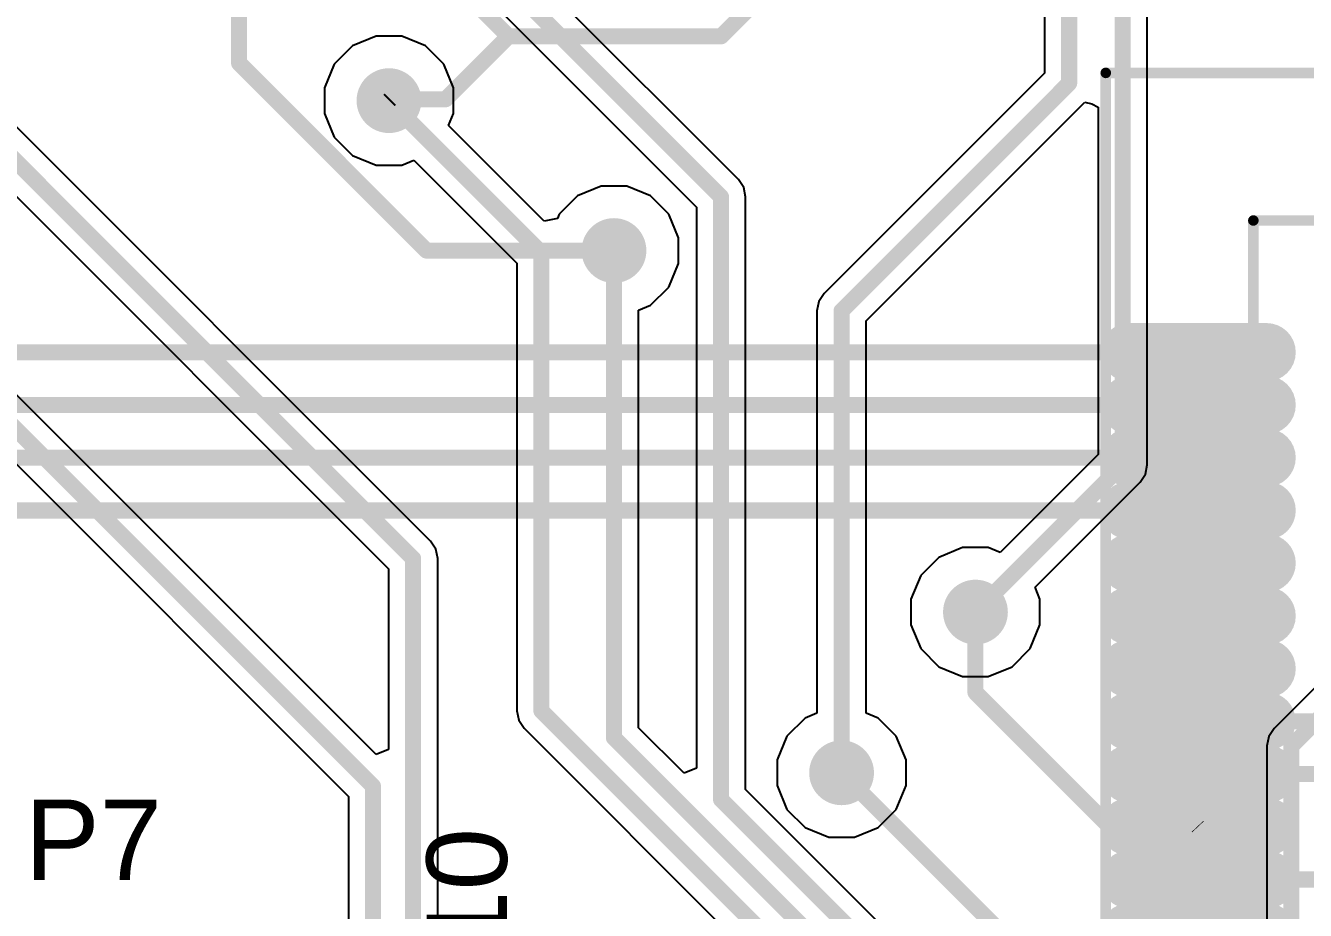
# Model space of a CAD drawing. Header units: millimetres. Extents: x -0.02 to 3.95, y -0.02 to 3.95.
# Drawn here: x 0.3103 to 0.7882, y 2.1386 to 2.469 of the extents above; entities that cross this region are included whole.
import ezdxf

# ---------------------------------------------------------------- set-up
doc = ezdxf.new("R2010")
doc.units = ezdxf.units.MM
doc.header["$MEASUREMENT"] = 0
for name, color, linetype in [('BottomLayer', 5, 'Continuous'), ('InternalPlane1', 76, 'Continuous'), ('InternalPlane2', 16, 'Continuous'), ('Mechanical13', 56, 'Continuous'), ('Mechanical15', 56, 'Continuous'), ('TopLayer', 1, 'Continuous'), ('TopOverlay', 2, 'Continuous'), ('TopPaste', 8, 'Continuous'), ('TopSolder', 216, 'Continuous'), ('ViaHoleLayer', 16, 'Continuous')]:
    doc.layers.add(name, color=color, linetype=linetype)
doc.styles.add('Arial', font='', dxfattribs={"height": 0.2})
doc.styles.get('Arial').set_extended_font_data('Arial')

# ---------------------------------------------------------------- blocks, each defined once
blk = doc.blocks.new('MSP430FR59941PN_68')
at = {"layer": 'TopLayer'}
h = blk.add_hatch(color=1, dxfattribs=at)
edge = h.paths.add_edge_path()
edge.add_arc((-0.18701, -0.28248), 0.00492, 180, 360)
edge.add_line((-0.18209, -0.28248), (-0.18209, -0.2313))
edge.add_arc((-0.18701, -0.2313), 0.00492, 0, 180)
edge.add_line((-0.19193, -0.2313), (-0.19193, -0.28248))
h = blk.add_hatch(color=1, dxfattribs=at)
edge = h.paths.add_edge_path()
edge.add_arc((-0.16732, -0.28248), 0.00492, 180, 360)
edge.add_line((-0.1624, -0.28248), (-0.1624, -0.2313))
edge.add_arc((-0.16732, -0.2313), 0.00492, 0, 180)
edge.add_line((-0.17224, -0.2313), (-0.17224, -0.28248))
h = blk.add_hatch(color=1, dxfattribs=at)
edge = h.paths.add_edge_path()
edge.add_arc((-0.14764, -0.28248), 0.00492, 180, 360)
edge.add_line((-0.14272, -0.28248), (-0.14272, -0.2313))
edge.add_arc((-0.14764, -0.2313), 0.00492, 0, 180)
edge.add_line((-0.15256, -0.2313), (-0.15256, -0.28248))
h = blk.add_hatch(color=1, dxfattribs=at)
edge = h.paths.add_edge_path()
edge.add_arc((-0.12795, -0.28248), 0.00492, 180, 360)
edge.add_line((-0.12303, -0.28248), (-0.12303, -0.2313))
edge.add_arc((-0.12795, -0.2313), 0.00492, 0, 180)
edge.add_line((-0.13287, -0.2313), (-0.13287, -0.28248))
h = blk.add_hatch(color=1, dxfattribs=at)
edge = h.paths.add_edge_path()
edge.add_arc((-0.10827, -0.28248), 0.00492, 180, 360)
edge.add_line((-0.10335, -0.28248), (-0.10335, -0.2313))
edge.add_arc((-0.10827, -0.2313), 0.00492, 0, 180)
edge.add_line((-0.11319, -0.2313), (-0.11319, -0.28248))
h = blk.add_hatch(color=1, dxfattribs=at)
edge = h.paths.add_edge_path()
edge.add_arc((-0.08858, -0.28248), 0.00492, 180, 360)
edge.add_line((-0.08366, -0.28248), (-0.08366, -0.2313))
edge.add_arc((-0.08858, -0.2313), 0.00492, 0, 180)
edge.add_line((-0.0935, -0.2313), (-0.0935, -0.28248))
h = blk.add_hatch(color=1, dxfattribs=at)
edge = h.paths.add_edge_path()
edge.add_arc((-0.0689, -0.28248), 0.00492, 180, 360)
edge.add_line((-0.06398, -0.28248), (-0.06398, -0.2313))
edge.add_arc((-0.0689, -0.2313), 0.00492, 0, 180)
edge.add_line((-0.07382, -0.2313), (-0.07382, -0.28248))
h = blk.add_hatch(color=1, dxfattribs=at)
edge = h.paths.add_edge_path()
edge.add_arc((-0.04921, -0.28248), 0.00492, 180, 360)
edge.add_line((-0.04429, -0.28248), (-0.04429, -0.2313))
edge.add_arc((-0.04921, -0.2313), 0.00492, 0, 180)
edge.add_line((-0.05413, -0.2313), (-0.05413, -0.28248))
h = blk.add_hatch(color=1, dxfattribs=at)
edge = h.paths.add_edge_path()
edge.add_arc((-0.02953, -0.28248), 0.00492, 180, 360)
edge.add_line((-0.02461, -0.28248), (-0.02461, -0.2313))
edge.add_arc((-0.02953, -0.2313), 0.00492, 0, 180)
edge.add_line((-0.03445, -0.2313), (-0.03445, -0.28248))
h = blk.add_hatch(color=1, dxfattribs=at)
edge = h.paths.add_edge_path()
edge.add_arc((-0.00984, -0.28248), 0.00492, 180, 360)
edge.add_line((-0.00492, -0.28248), (-0.00492, -0.2313))
edge.add_arc((-0.00984, -0.2313), 0.00492, 0, 180)
edge.add_line((-0.01476, -0.2313), (-0.01476, -0.28248))
h = blk.add_hatch(color=1, dxfattribs=at)
edge = h.paths.add_edge_path()
edge.add_arc((0.00984, -0.28248), 0.00492, 180, 360)
edge.add_line((0.01476, -0.28248), (0.01476, -0.2313))
edge.add_arc((0.00984, -0.2313), 0.00492, 0, 180)
edge.add_line((0.00492, -0.2313), (0.00492, -0.28248))
at = {"layer": 'TopPaste'}
h = blk.add_hatch(color=8, dxfattribs=at)
edge = h.paths.add_edge_path()
edge.add_arc((-0.18701, -0.28248), 0.00492, 180, 360)
edge.add_line((-0.18209, -0.28248), (-0.18209, -0.2313))
edge.add_arc((-0.18701, -0.2313), 0.00492, 0, 180)
edge.add_line((-0.19193, -0.2313), (-0.19193, -0.28248))
h = blk.add_hatch(color=8, dxfattribs=at)
edge = h.paths.add_edge_path()
edge.add_arc((-0.16732, -0.28248), 0.00492, 180, 360)
edge.add_line((-0.1624, -0.28248), (-0.1624, -0.2313))
edge.add_arc((-0.16732, -0.2313), 0.00492, 0, 180)
edge.add_line((-0.17224, -0.2313), (-0.17224, -0.28248))
h = blk.add_hatch(color=8, dxfattribs=at)
edge = h.paths.add_edge_path()
edge.add_arc((-0.14764, -0.28248), 0.00492, 180, 360)
edge.add_line((-0.14272, -0.28248), (-0.14272, -0.2313))
edge.add_arc((-0.14764, -0.2313), 0.00492, 0, 180)
edge.add_line((-0.15256, -0.2313), (-0.15256, -0.28248))
h = blk.add_hatch(color=8, dxfattribs=at)
edge = h.paths.add_edge_path()
edge.add_arc((-0.12795, -0.28248), 0.00492, 180, 360)
edge.add_line((-0.12303, -0.28248), (-0.12303, -0.2313))
edge.add_arc((-0.12795, -0.2313), 0.00492, 0, 180)
edge.add_line((-0.13287, -0.2313), (-0.13287, -0.28248))
h = blk.add_hatch(color=8, dxfattribs=at)
edge = h.paths.add_edge_path()
edge.add_arc((-0.10827, -0.28248), 0.00492, 180, 360)
edge.add_line((-0.10335, -0.28248), (-0.10335, -0.2313))
edge.add_arc((-0.10827, -0.2313), 0.00492, 0, 180)
edge.add_line((-0.11319, -0.2313), (-0.11319, -0.28248))
h = blk.add_hatch(color=8, dxfattribs=at)
edge = h.paths.add_edge_path()
edge.add_arc((-0.08858, -0.28248), 0.00492, 180, 360)
edge.add_line((-0.08366, -0.28248), (-0.08366, -0.2313))
edge.add_arc((-0.08858, -0.2313), 0.00492, 0, 180)
edge.add_line((-0.0935, -0.2313), (-0.0935, -0.28248))
h = blk.add_hatch(color=8, dxfattribs=at)
edge = h.paths.add_edge_path()
edge.add_arc((-0.0689, -0.28248), 0.00492, 180, 360)
edge.add_line((-0.06398, -0.28248), (-0.06398, -0.2313))
edge.add_arc((-0.0689, -0.2313), 0.00492, 0, 180)
edge.add_line((-0.07382, -0.2313), (-0.07382, -0.28248))
h = blk.add_hatch(color=8, dxfattribs=at)
edge = h.paths.add_edge_path()
edge.add_arc((-0.04921, -0.28248), 0.00492, 180, 360)
edge.add_line((-0.04429, -0.28248), (-0.04429, -0.2313))
edge.add_arc((-0.04921, -0.2313), 0.00492, 0, 180)
edge.add_line((-0.05413, -0.2313), (-0.05413, -0.28248))
h = blk.add_hatch(color=8, dxfattribs=at)
edge = h.paths.add_edge_path()
edge.add_arc((-0.02953, -0.28248), 0.00492, 180, 360)
edge.add_line((-0.02461, -0.28248), (-0.02461, -0.2313))
edge.add_arc((-0.02953, -0.2313), 0.00492, 0, 180)
edge.add_line((-0.03445, -0.2313), (-0.03445, -0.28248))
h = blk.add_hatch(color=8, dxfattribs=at)
edge = h.paths.add_edge_path()
edge.add_arc((-0.00984, -0.28248), 0.00492, 180, 360)
edge.add_line((-0.00492, -0.28248), (-0.00492, -0.2313))
edge.add_arc((-0.00984, -0.2313), 0.00492, 0, 180)
edge.add_line((-0.01476, -0.2313), (-0.01476, -0.28248))
h = blk.add_hatch(color=8, dxfattribs=at)
edge = h.paths.add_edge_path()
edge.add_arc((0.00984, -0.28248), 0.00492, 180, 360)
edge.add_line((0.01476, -0.28248), (0.01476, -0.2313))
edge.add_arc((0.00984, -0.2313), 0.00492, 0, 180)
edge.add_line((0.00492, -0.2313), (0.00492, -0.28248))
at = {"layer": 'TopSolder'}
h = blk.add_hatch(color=216, dxfattribs=at)
edge = h.paths.add_edge_path()
edge.add_arc((-0.18701, -0.28248), 0.01092, 180, 360)
edge.add_line((-0.17609, -0.28248), (-0.17609, -0.2313))
edge.add_arc((-0.18701, -0.2313), 0.01092, 0, 180)
edge.add_line((-0.19793, -0.2313), (-0.19793, -0.28248))
h = blk.add_hatch(color=216, dxfattribs=at)
edge = h.paths.add_edge_path()
edge.add_arc((-0.16732, -0.28248), 0.01092, 180, 360)
edge.add_line((-0.1564, -0.28248), (-0.1564, -0.2313))
edge.add_arc((-0.16732, -0.2313), 0.01092, 0, 180)
edge.add_line((-0.17824, -0.2313), (-0.17824, -0.28248))
h = blk.add_hatch(color=216, dxfattribs=at)
edge = h.paths.add_edge_path()
edge.add_arc((-0.14764, -0.28248), 0.01092, 180, 360)
edge.add_line((-0.13672, -0.28248), (-0.13672, -0.2313))
edge.add_arc((-0.14764, -0.2313), 0.01092, 0, 180)
edge.add_line((-0.15856, -0.2313), (-0.15856, -0.28248))
h = blk.add_hatch(color=216, dxfattribs=at)
edge = h.paths.add_edge_path()
edge.add_arc((-0.12795, -0.28248), 0.01092, 180, 360)
edge.add_line((-0.11703, -0.28248), (-0.11703, -0.2313))
edge.add_arc((-0.12795, -0.2313), 0.01092, 0, 180)
edge.add_line((-0.13887, -0.2313), (-0.13887, -0.28248))
h = blk.add_hatch(color=216, dxfattribs=at)
edge = h.paths.add_edge_path()
edge.add_arc((-0.10827, -0.28248), 0.01092, 180, 360)
edge.add_line((-0.09735, -0.28248), (-0.09735, -0.2313))
edge.add_arc((-0.10827, -0.2313), 0.01092, 0, 180)
edge.add_line((-0.11919, -0.2313), (-0.11919, -0.28248))
h = blk.add_hatch(color=216, dxfattribs=at)
edge = h.paths.add_edge_path()
edge.add_arc((-0.08858, -0.28248), 0.01092, 180, 360)
edge.add_line((-0.07766, -0.28248), (-0.07766, -0.2313))
edge.add_arc((-0.08858, -0.2313), 0.01092, 0, 180)
edge.add_line((-0.0995, -0.2313), (-0.0995, -0.28248))
h = blk.add_hatch(color=216, dxfattribs=at)
edge = h.paths.add_edge_path()
edge.add_arc((-0.0689, -0.28248), 0.01092, 180, 360)
edge.add_line((-0.05798, -0.28248), (-0.05798, -0.2313))
edge.add_arc((-0.0689, -0.2313), 0.01092, 0, 180)
edge.add_line((-0.07982, -0.2313), (-0.07982, -0.28248))
h = blk.add_hatch(color=216, dxfattribs=at)
edge = h.paths.add_edge_path()
edge.add_arc((-0.04921, -0.28248), 0.01092, 180, 360)
edge.add_line((-0.03829, -0.28248), (-0.03829, -0.2313))
edge.add_arc((-0.04921, -0.2313), 0.01092, 0, 180)
edge.add_line((-0.06013, -0.2313), (-0.06013, -0.28248))
h = blk.add_hatch(color=216, dxfattribs=at)
edge = h.paths.add_edge_path()
edge.add_arc((-0.02953, -0.28248), 0.01092, 180, 360)
edge.add_line((-0.01861, -0.28248), (-0.01861, -0.2313))
edge.add_arc((-0.02953, -0.2313), 0.01092, 0, 180)
edge.add_line((-0.04045, -0.2313), (-0.04045, -0.28248))
h = blk.add_hatch(color=216, dxfattribs=at)
edge = h.paths.add_edge_path()
edge.add_arc((-0.00984, -0.28248), 0.01092, 180, 360)
edge.add_line((0.00108, -0.28248), (0.00108, -0.2313))
edge.add_arc((-0.00984, -0.2313), 0.01092, 0, 180)
edge.add_line((-0.02076, -0.2313), (-0.02076, -0.28248))
h = blk.add_hatch(color=216, dxfattribs=at)
edge = h.paths.add_edge_path()
edge.add_arc((0.00984, -0.28248), 0.01092, 180, 360)
edge.add_line((0.02076, -0.28248), (0.02076, -0.2313))
edge.add_arc((0.00984, -0.2313), 0.01092, 0, 180)
edge.add_line((-0.00108, -0.2313), (-0.00108, -0.28248))
h = blk.add_hatch(color=216, dxfattribs=at)
edge = h.paths.add_edge_path()
edge.add_arc((0.02953, -0.28248), 0.01092, 180, 360)
edge.add_line((0.04045, -0.28248), (0.04045, -0.2313))
edge.add_arc((0.02953, -0.2313), 0.01092, 0, 180)
edge.add_line((0.01861, -0.2313), (0.01861, -0.28248))
at = {"layer": 'Mechanical13', "const_width": 0.00394}
for points in [[(-0.23622, -0.23622), (-0.23622, 0.23622)], [(0.23622, -0.23622), (-0.23622, -0.23622)]]:
    blk.add_lwpolyline(points, dxfattribs=at)
at = {"layer": 'Mechanical13', "const_width": 0.00197}
blk.add_lwpolyline([(-0.2372, -0.23622, 1), (-0.23524, -0.23622, 1)], format="xyb", close=True, dxfattribs=at)
blk.add_lwpolyline([(-0.2372, -0.23622, 1), (-0.23524, -0.23622, 1)], format="xyb", close=True, dxfattribs=at)
at = {"layer": 'Mechanical15', "const_width": 0.00394}
for points in [[(-0.29134, -0.29134), (-0.29134, 0.29134)], [(0.29134, -0.29134), (-0.29134, -0.29134)]]:
    blk.add_lwpolyline(points, dxfattribs=at)
at = {"layer": 'Mechanical15', "const_width": 0.00197}
blk.add_lwpolyline([(-0.29232, -0.29134, 1), (-0.29035, -0.29134, 1)], format="xyb", close=True, dxfattribs=at)
blk.add_lwpolyline([(-0.29232, -0.29134, 1), (-0.29035, -0.29134, 1)], format="xyb", close=True, dxfattribs=at)

msp = doc.modelspace()

# ---------------------------------------------------------------- hatches: boundary and pattern name
at = {"layer": 'BottomLayer'}
h = msp.add_hatch(color=5, dxfattribs=at)
edge = h.paths.add_edge_path()
edge.add_arc((0.44598, 2.44098), 0.0121, 0, 360)
h = msp.add_hatch(color=5, dxfattribs=at)
edge = h.paths.add_edge_path()
edge.add_arc((0.53, 2.385), 0.0121, 0, 360)
h = msp.add_hatch(color=5, dxfattribs=at)
edge = h.paths.add_edge_path()
edge.add_arc((0.665, 2.25), 0.0121, 0, 360)
h = msp.add_hatch(color=5, dxfattribs=at)
edge = h.paths.add_edge_path()
edge.add_arc((0.615, 2.19), 0.0121, 0, 360)
at = {"layer": 'InternalPlane1'}
h = msp.add_hatch(color=76, dxfattribs=at)
edge = h.paths.add_edge_path()
edge.add_arc((0.44598, 2.44098), 0.0121, 0, 360)
h = msp.add_hatch(color=76, dxfattribs=at)
edge = h.paths.add_edge_path()
edge.add_arc((0.53, 2.385), 0.0121, 0, 360)
h = msp.add_hatch(color=76, dxfattribs=at)
edge = h.paths.add_edge_path()
edge.add_arc((0.665, 2.25), 0.0121, 0, 360)
h = msp.add_hatch(color=76, dxfattribs=at)
edge = h.paths.add_edge_path()
edge.add_arc((0.615, 2.19), 0.0121, 0, 360)
at = {"layer": 'InternalPlane2'}
h = msp.add_hatch(color=16, dxfattribs=at)
edge = h.paths.add_edge_path()
edge.add_arc((0.44598, 2.44098), 0.0121, 0, 360)
h = msp.add_hatch(color=16, dxfattribs=at)
edge = h.paths.add_edge_path()
edge.add_arc((0.53, 2.385), 0.0121, 0, 360)
h = msp.add_hatch(color=16, dxfattribs=at)
edge = h.paths.add_edge_path()
edge.add_arc((0.665, 2.25), 0.0121, 0, 360)
h = msp.add_hatch(color=16, dxfattribs=at)
edge = h.paths.add_edge_path()
edge.add_arc((0.615, 2.19), 0.0121, 0, 360)
at = {"layer": 'TopLayer'}
h = msp.add_hatch(color=1, dxfattribs=at)
edge = h.paths.add_edge_path()
edge.add_arc((0.44598, 2.44098), 0.0121, 0, 360)
h = msp.add_hatch(color=1, dxfattribs=at)
edge = h.paths.add_edge_path()
edge.add_arc((0.53, 2.385), 0.0121, 0, 360)
h = msp.add_hatch(color=1, dxfattribs=at)
edge = h.paths.add_edge_path()
edge.add_arc((0.665, 2.25), 0.0121, 0, 360)
h = msp.add_hatch(color=1, dxfattribs=at)
edge = h.paths.add_edge_path()
edge.add_arc((0.615, 2.19), 0.0121, 0, 360)
at = {"layer": 'ViaHoleLayer'}
h = msp.add_hatch(color=16, dxfattribs=at)
edge = h.paths.add_edge_path()
edge.add_arc((0.44598, 2.44098), 0.0061, 0, 360)
h = msp.add_hatch(color=16, dxfattribs=at)
edge = h.paths.add_edge_path()
edge.add_arc((0.53, 2.385), 0.0061, 0, 360)
h = msp.add_hatch(color=16, dxfattribs=at)
edge = h.paths.add_edge_path()
edge.add_arc((0.665, 2.25), 0.0061, 0, 360)
h = msp.add_hatch(color=16, dxfattribs=at)
edge = h.paths.add_edge_path()
edge.add_arc((0.615, 2.19), 0.0061, 0, 360)

# ---------------------------------------------------------------- linework, layer by layer
at = {"layer": 'BottomLayer'}
for p, q in [((0.69082, 2.68697), (0.69082, 2.4513)), ((0.72918, 2.305), (0.72918, 2.6862)), ((0.57649, 2.41149), (0.32725, 2.66073)), ((0.31427, 2.64775), (0.56082, 2.4012)), ((0.46149, 2.27649), (0.18576, 2.55222)), ((0.17278, 2.53924), (0.44582, 2.2662)), ((0.43233, 2.46142), (0.42555, 2.45464)), ((0.44119, 2.46509), (0.43233, 2.46142)), ((0.45078, 2.46509), (0.44119, 2.46509)), ((0.45964, 2.46142), (0.45078, 2.46509)), ((0.46642, 2.45464), (0.45964, 2.46142)), ((0.4412, 2.19677), (0.18576, 2.45222)), ((0.42555, 2.45464), (0.42188, 2.44578)), ((0.47009, 2.44578), (0.46642, 2.45464)), ((0.69082, 2.4513), (0.60851, 2.36899)), ((0.42188, 2.44578), (0.42188, 2.43619)), ((0.47009, 2.43619), (0.47009, 2.44578)), ((0.17278, 2.43924), (0.43082, 2.1812)), ((0.62418, 2.3587), (0.70582, 2.44035)), ((0.70582, 2.44035), (0.70851, 2.43984)), ((0.70851, 2.43984), (0.71082, 2.4385)), ((0.71082, 2.4385), (0.71082, 2.3088)), ((0.42188, 2.43619), (0.42555, 2.42733)), ((0.46823, 2.43171), (0.47009, 2.43619)), ((0.50396, 2.39598), (0.46823, 2.43171)), ((0.42555, 2.42733), (0.43233, 2.42055)), ((0.43233, 2.42055), (0.44119, 2.41688)), ((0.45078, 2.41688), (0.45526, 2.41874)), ((0.45526, 2.41874), (0.49372, 2.38027)), ((0.44119, 2.41688), (0.45078, 2.41688)), ((0.52521, 2.4091), (0.51635, 2.40543)), ((0.53479, 2.4091), (0.52521, 2.4091)), ((0.54365, 2.40543), (0.53479, 2.4091)), ((0.57848, 2.40851), (0.57649, 2.41149)), ((0.51635, 2.40543), (0.50957, 2.39865)), ((0.55043, 2.39865), (0.54365, 2.40543)), ((0.57918, 2.405), (0.57848, 2.40851)), ((0.57918, 2.1838), (0.57918, 2.405)), ((0.56082, 2.4012), (0.56082, 2.19172)), ((0.50887, 2.39696), (0.50396, 2.39598)), ((0.50957, 2.39865), (0.50887, 2.39696)), ((0.5541, 2.38979), (0.55043, 2.39865)), ((0.5541, 2.38021), (0.5541, 2.38979)), ((0.49372, 2.38027), (0.49372, 2.21316)), ((0.55043, 2.37135), (0.5541, 2.38021)), ((0.54365, 2.36457), (0.55043, 2.37135)), ((0.60652, 2.36601), (0.60582, 2.3625)), ((0.60851, 2.36899), (0.60652, 2.36601)), ((0.53918, 2.36271), (0.54365, 2.36457)), ((0.53918, 2.20683), (0.53918, 2.36271)), ((0.60582, 2.3625), (0.60582, 2.21229)), ((0.62418, 2.21229), (0.62418, 2.3587)), ((0.71082, 2.3088), (0.67427, 2.27225)), ((0.72848, 2.30149), (0.72918, 2.305)), ((0.72649, 2.29851), (0.72848, 2.30149)), ((0.68725, 2.25927), (0.72649, 2.29851)), ((0.46348, 2.27351), (0.46149, 2.27649)), ((0.46418, 2.27), (0.46348, 2.27351)), ((0.65135, 2.27043), (0.64457, 2.26365)), ((0.66021, 2.2741), (0.65135, 2.27043)), ((0.66979, 2.2741), (0.66021, 2.2741)), ((0.67427, 2.27225), (0.66979, 2.2741)), ((0.44582, 2.2662), (0.44582, 2.19869)), ((0.46418, 1.8338), (0.46418, 2.27)), ((0.64457, 2.26365), (0.6409, 2.25479)), ((0.6891, 2.25479), (0.68725, 2.25927)), ((0.6409, 2.25479), (0.6409, 2.24521)), ((0.6891, 2.24521), (0.6891, 2.25479)), ((0.6409, 2.24521), (0.64457, 2.23635)), ((0.68543, 2.23635), (0.6891, 2.24521)), ((0.81582, 2.24581), (0.77651, 2.2065)), ((0.64457, 2.23635), (0.65135, 2.22957)), ((0.67865, 2.22957), (0.68543, 2.23635)), ((0.65135, 2.22957), (0.66021, 2.2259)), ((0.66979, 2.2259), (0.67865, 2.22957)), ((0.66021, 2.2259), (0.66979, 2.2259)), ((0.49372, 2.21316), (0.49442, 2.20965)), ((0.49442, 2.20965), (0.49641, 2.20667)), ((0.60135, 2.21043), (0.59457, 2.20365)), ((0.60582, 2.21229), (0.60135, 2.21043)), ((0.62865, 2.21043), (0.62418, 2.21229)), ((0.63543, 2.20365), (0.62865, 2.21043)), ((0.49641, 2.20667), (0.59398, 2.1091)), ((0.5562, 2.1898), (0.53918, 2.20683)), ((0.59457, 2.20365), (0.5909, 2.19479)), ((0.6391, 2.19479), (0.63543, 2.20365)), ((0.77452, 2.20352), (0.77382, 2.20001)), ((0.77651, 2.2065), (0.77452, 2.20352)), ((0.44582, 2.19869), (0.4412, 2.19677)), ((0.77382, 2.20001), (0.77382, 2.07503)), ((0.5909, 2.19479), (0.5909, 2.18521)), ((0.6391, 2.18521), (0.6391, 2.19479)), ((0.56082, 2.19172), (0.5562, 2.1898)), ((0.5909, 2.18521), (0.59457, 2.17635)), ((0.63543, 2.17635), (0.6391, 2.18521)), ((0.43082, 2.1812), (0.43082, 1.805)), ((0.70849, 2.05449), (0.57918, 2.1838)), ((0.59457, 2.17635), (0.60135, 2.16957)), ((0.62865, 2.16957), (0.63543, 2.17635)), ((0.60135, 2.16957), (0.61021, 2.1659)), ((0.61021, 2.1659), (0.61979, 2.1659)), ((0.61979, 2.1659), (0.62865, 2.16957))]:
    msp.add_line(p, q, dxfattribs=at)
at = {"layer": 'BottomLayer', "const_width": 0.006}
for points in [[(0.72, 2.305), (0.72, 2.69)], [(0.7, 2.4475), (0.7, 2.68697)], [(0.305, 2.67), (0.57, 2.405)], [(0.155, 2.57), (0.455, 2.27)], [(0.155, 2.47), (0.44, 2.185)], [(0.615, 2.3625), (0.7, 2.4475)], [(0.44598, 2.44098), (0.5029, 2.38407)], [(0.57, 2.18), (0.57, 2.405)], [(0.5029, 2.21316), (0.5029, 2.38407)], [(0.53, 2.20303), (0.53, 2.385)], [(0.615, 2.19), (0.615, 2.3625)], [(0.665, 2.25), (0.72, 2.305)], [(0.455, 1.83), (0.455, 2.27)], [(0.783, 2.20001), (0.825, 2.24201)], [(0.5029, 2.21316), (0.678, 2.03806)], [(0.53, 2.20303), (0.69, 2.04303)], [(0.783, 2.07503), (0.783, 2.20001)], [(0.44, 1.805), (0.44, 2.185)], [(0.57, 2.18), (0.702, 2.048)]]:
    msp.add_lwpolyline(points, dxfattribs=at)
at = {"layer": 'BottomLayer', "const_width": 0.003}
for points in [[(0.6985, 2.4475, 1), (0.7015, 2.4475, 1)], [(0.6985, 2.4475, 1), (0.7015, 2.4475, 1)], [(0.44448, 2.44098, 1), (0.44748, 2.44098, 1)], [(0.5685, 2.405, 1), (0.5715, 2.405, 1)], [(0.5685, 2.405, 1), (0.5715, 2.405, 1)], [(0.5014, 2.38407, 1), (0.5044, 2.38407, 1)], [(0.5014, 2.38407, 1), (0.5044, 2.38407, 1)], [(0.5285, 2.385, 1), (0.5315, 2.385, 1)], [(0.6135, 2.3625, 1), (0.6165, 2.3625, 1)], [(0.6135, 2.3625, 1), (0.6165, 2.3625, 1)], [(0.7185, 2.305, 1), (0.7215, 2.305, 1)], [(0.7185, 2.305, 1), (0.7215, 2.305, 1)], [(0.4535, 2.27, 1), (0.4565, 2.27, 1)], [(0.4535, 2.27, 1), (0.4565, 2.27, 1)], [(0.6635, 2.25, 1), (0.6665, 2.25, 1)], [(0.5014, 2.21316, 1), (0.5044, 2.21316, 1)], [(0.5014, 2.21316, 1), (0.5044, 2.21316, 1)], [(0.5285, 2.20303, 1), (0.5315, 2.20303, 1)], [(0.5285, 2.20303, 1), (0.5315, 2.20303, 1)], [(0.7815, 2.20001, 1), (0.7845, 2.20001, 1)], [(0.7815, 2.20001, 1), (0.7845, 2.20001, 1)], [(0.6135, 2.19, 1), (0.6165, 2.19, 1)], [(0.4385, 2.185, 1), (0.4415, 2.185, 1)], [(0.4385, 2.185, 1), (0.4415, 2.185, 1)], [(0.5685, 2.18, 1), (0.5715, 2.18, 1)], [(0.5685, 2.18, 1), (0.5715, 2.18, 1)]]:
    msp.add_lwpolyline(points, format="xyb", close=True, dxfattribs=at)
at = {"layer": 'TopLayer', "const_width": 0.006}
for points in [[(0.57, 2.465), (0.682, 2.577)], [(0.39, 2.455), (0.39, 2.52965)], [(0.44283, 2.51278), (0.49061, 2.465)], [(0.46709, 2.44148), (0.49061, 2.465)], [(0.49061, 2.465), (0.57, 2.465)], [(0.39, 2.455), (0.46, 2.385)], [(0.44598, 2.44098), (0.44648, 2.44148)], [(0.44648, 2.44148), (0.46709, 2.44148)], [(0.46, 2.385), (0.53, 2.385)], [(0.27913, 2.34701), (0.74811, 2.34701)], [(0.27641, 2.32732), (0.74811, 2.32732)], [(0.2737, 2.30764), (0.74811, 2.30764)], [(0.27098, 2.28795), (0.74811, 2.28795)], [(0.665, 2.22), (0.665, 2.25)], [(0.665, 2.22), (0.71499, 2.17001)], [(0.74811, 2.20921), (0.88923, 2.20921)], [(0.615, 2.19), (0.69421, 2.11079)], [(0.74811, 2.18953), (0.81153, 2.18953)], [(0.71499, 2.17001), (0.74795, 2.17001)], [(0.74795, 2.17001), (0.74811, 2.16984)], [(0.74811, 2.15016), (0.92516, 2.15016)]]:
    msp.add_lwpolyline(points, dxfattribs=at)
at = {"layer": 'TopLayer', "const_width": 0.003}
for points in [[(0.48911, 2.465, 1), (0.49211, 2.465, 1)], [(0.48911, 2.465, 1), (0.49211, 2.465, 1)], [(0.48911, 2.465, 1), (0.49211, 2.465, 1)], [(0.5685, 2.465, 1), (0.5715, 2.465, 1)], [(0.5685, 2.465, 1), (0.5715, 2.465, 1)], [(0.3885, 2.455, 1), (0.3915, 2.455, 1)], [(0.3885, 2.455, 1), (0.3915, 2.455, 1)], [(0.44448, 2.44098, 1), (0.44748, 2.44098, 1)], [(0.44498, 2.44148, 1), (0.44798, 2.44148, 1)], [(0.44498, 2.44148, 1), (0.44798, 2.44148, 1)], [(0.46559, 2.44148, 1), (0.46859, 2.44148, 1)], [(0.46559, 2.44148, 1), (0.46859, 2.44148, 1)], [(0.4585, 2.385, 1), (0.4615, 2.385, 1)], [(0.4585, 2.385, 1), (0.4615, 2.385, 1)], [(0.5285, 2.385, 1), (0.5315, 2.385, 1)], [(0.74661, 2.34701, 1), (0.74961, 2.34701, 1)], [(0.74661, 2.32732, 1), (0.74961, 2.32732, 1)], [(0.74661, 2.30764, 1), (0.74961, 2.30764, 1)], [(0.74661, 2.28795, 1), (0.74961, 2.28795, 1)], [(0.6635, 2.25, 1), (0.6665, 2.25, 1)], [(0.6635, 2.22, 1), (0.6665, 2.22, 1)], [(0.6635, 2.22, 1), (0.6665, 2.22, 1)], [(0.74661, 2.20921, 1), (0.74961, 2.20921, 1)], [(0.6135, 2.19, 1), (0.6165, 2.19, 1)], [(0.74661, 2.18953, 1), (0.74961, 2.18953, 1)], [(0.71349, 2.17001, 1), (0.71649, 2.17001, 1)], [(0.71349, 2.17001, 1), (0.71649, 2.17001, 1)], [(0.74645, 2.17001, 1), (0.74945, 2.17001, 1)], [(0.74645, 2.17001, 1), (0.74945, 2.17001, 1)], [(0.74661, 2.16984, 1), (0.74961, 2.16984, 1)], [(0.74661, 2.15016, 1), (0.74961, 2.15016, 1)]]:
    msp.add_lwpolyline(points, format="xyb", close=True, dxfattribs=at)

# ---------------------------------------------------------------- block references
at = {"rotation": 270}
msp.add_blockref('MSP430FR59941PN_68', (1.005, 2.16), dxfattribs=at)

# ---------------------------------------------------------------- texts
at = {"layer": 'TopOverlay', "style": 'Arial'}
msp.add_text('P7', height=0.03, dxfattribs=at).set_placement((0.31001, 2.15))
msp.add_text('R10', height=0.03, rotation=90, dxfattribs=at).set_placement((0.49, 2.09251))

doc.saveas('drawing.dxf')
